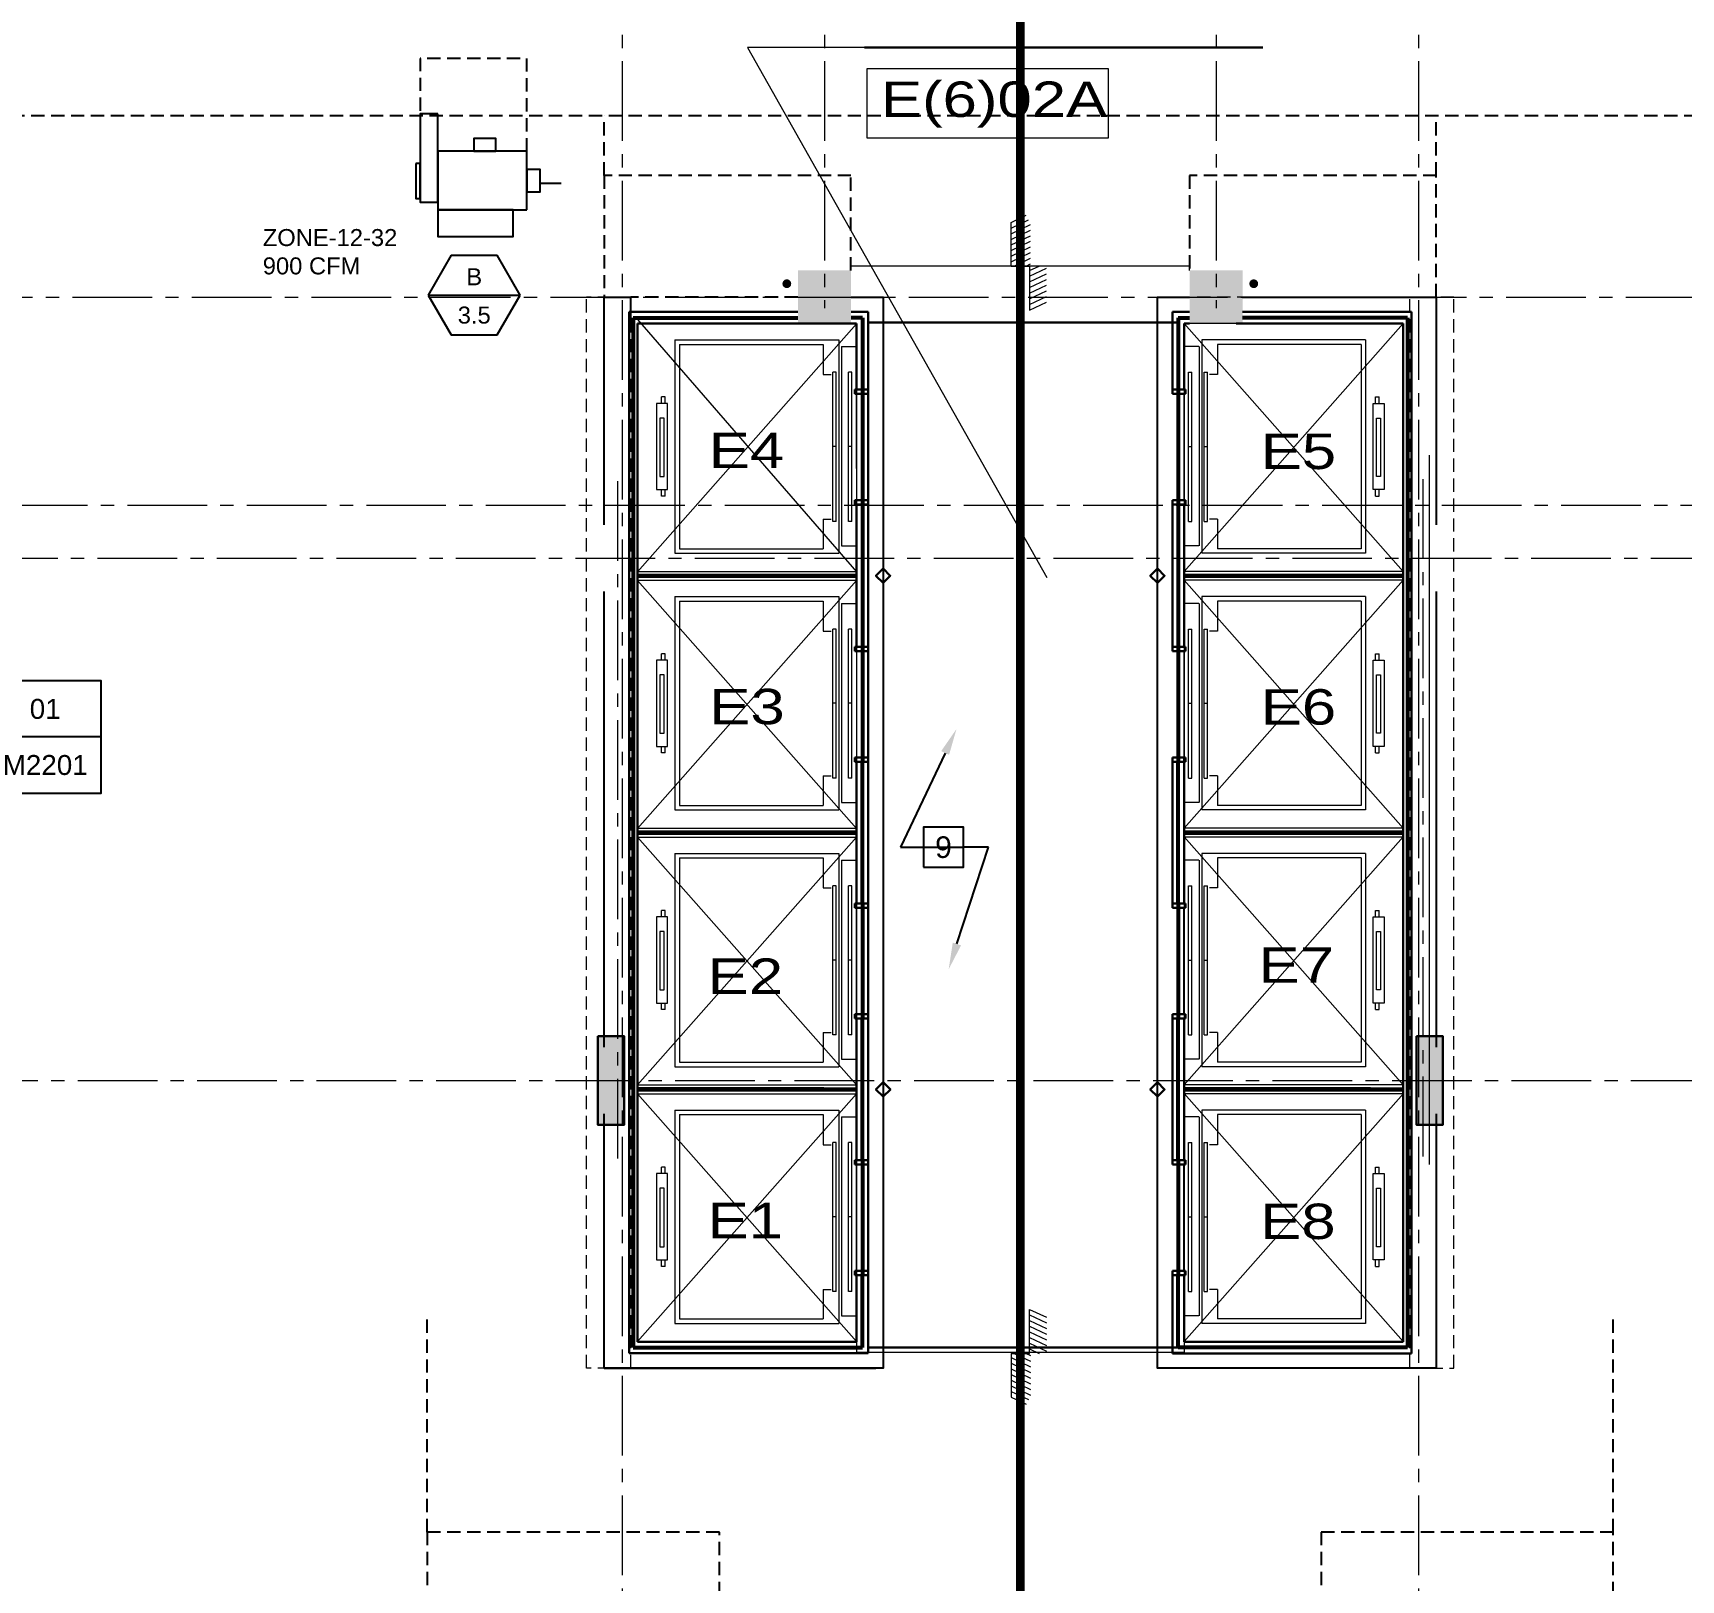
# Model space of a CAD drawing. Header units: inches. Extents: x -26012 to 27, y -11337 to 2082.
# Drawn here: x -23127 to -22382, y 441 to 1140 of the extents above; entities that cross this region are included whole.
import ezdxf
from ezdxf import colors
from ezdxf.entities.mleader import LeaderData, LeaderLine
from ezdxf.enums import TextEntityAlignment as Align
from ezdxf.math import Vec2, Vec3

# ---------------------------------------------------------------- set-up
doc = ezdxf.new("R2010")
doc.units = ezdxf.units.IN
doc.header["$LTSCALE"] = 48
doc.header["$MEASUREMENT"] = 0
for name, pattern in [('A605$0$HIDDEN2', [0.1875, 0.125, -0.0625]), ('A_Column Grid$0$CENTER2', [1.125, 0.75, -0.125, 0.125, -0.125]), ('DASHED2', [0.375, 0.25, -0.125]), ('HIDDEN2', [0.1875, 0.125, -0.0625]), ('Matchline$0$DASHED', [0.75, 0.5, -0.25]), ('NB - 13th_Penthouse_plan$0$HIDDEN2', [0.1875, 0.125, -0.0625])]:
    doc.linetypes.add(name, pattern=pattern)
for name, color, linetype in [('A106$0$A-ANNO-PATT-4-8', 8, 'Continuous'), ('A106$0$A-AREA-IDEN', 8, 'Continuous'), ('A106$0$A-COLS FLR 4-12', 8, 'Continuous'), ('A106$0$A-COLS-COL4-8', 8, 'Continuous'), ('A106$0$A-DOOR-FRAM', 8, 'Continuous'), ('A106$0$A-ELEV-DDBT', 8, 'Continuous'), ('A106$0$A-FLOR-EVTR', 8, 'Continuous'), ('A106$0$A-FLOR-OPENING', 8, 'Continuous'), ('A106$0$A-FLOR-SLAB', 8, 'Continuous'), ('A106$0$A-ROOF-LEAD-3-12', 8, 'Continuous'), ('A106$0$A-SLAB-DEPRESSION', 8, 'Continuous'), ('A106$0$A-WALL-FULL-INTR', 8, 'Continuous'), ('A106$0$bc105-11 - A-WALL-FIRE', 8, 'Continuous'), ('A106$0$Level 1', 8, 'Continuous'), ('A106$0$Level 19', 8, 'Continuous'), ('A106$0$Level 46', 8, 'Continuous'), ('A106$0$S-BEAM-ELEV', 8, 'Continuous'), ('A605$0$A-ANNO-PATT-1-12', 8, 'Continuous'), ('A605$0$A-ANNO-PATT-4-8', 8, 'Continuous'), ('A605$0$A-FLOR-OPN TO BLW', 8, 'Continuous'), ('A605$0$A-FLOR-SLAB', 8, 'Continuous'), ('A605$0$A-WALL-FIRE', 8, 'Continuous'), ('A605$0$bc105-11 - Level 19', 8, 'Continuous'), ('A605$0$stcbeams', 8, 'A605$0$HIDDEN2'), ('A_Column Grid$0$A-GRID-GRD1-12', 8, 'A_Column Grid$0$CENTER2'), ('A_Column Grid$0$A-GRID-GRD1-15', 8, 'A_Column Grid$0$CENTER2'), ('Core Callout Boundary$0$M-Anno-Symb', 102, 'Continuous'), ('M-Anno-Keyn', 72, 'Continuous'), ('M-HVAC-anno', 6, 'Continuous'), ('M-HVAC-blck', 6, 'Continuous'), ('M-HVAC-clrn', 1, 'HIDDEN2'), ('M-HVAC-eqpm-fptd', 94, 'Continuous'), ('M-HVAC-Flex', 5, 'Continuous'), ('M-HVAC-FUTR', 4, 'HIDDEN2'), ('M-HVAC-supp', 93, 'Continuous'), ('M-HVAC-TEXT', 6, 'Continuous'), ('Matchline$0$Match Line', 5, 'Matchline$0$DASHED'), ('NB - 13th_Penthouse_plan$0$stcbeams', 1, 'NB - 13th_Penthouse_plan$0$HIDDEN2'), ('NB - 13th_Penthouse_plan$0$STDROPS', 1, 'NB - 13th_Penthouse_plan$0$HIDDEN2'), ('NB - 13th_Penthouse_plan$0$STSBEAMS1', 1, 'NB - 13th_Penthouse_plan$0$HIDDEN2'), ('XREF', 8, 'Continuous')]:
    doc.layers.add(name, color=color, linetype=linetype)
doc.styles.add('A106$0$Arial', font='arial.ttf', dxfattribs={"height": 0.076839})
doc.styles.add('A106$0$style-Arial', font='arial.ttf')
doc.styles.add('Core Callout Boundary$0$MAMEP ANNO', font='arial.ttf', dxfattribs={"height": 0.101562})
doc.styles.add('M08', font='arial.ttf', dxfattribs={"height": 7.68})
doc.styles.add('MAMEP ANNO', font='arial.ttf', dxfattribs={"height": 0.101562})
doc.styles.get("Standard").update_dxf_attribs({"font": 'simplex.shx'})

# ---------------------------------------------------------------- blocks, each defined once
blk = doc.blocks.new('*U311')
at = {"layer": 'A106$0$Level 46', "linetype": 'Continuous', "lineweight": 13}
for p, q in [((0.37, 1.55), (0.37, 21.44)), ((-7.98, 1.55), (-7.98, -18.17)), ((-7.98, 1.55), (0.37, 1.55))]:
    blk.add_line(p, q, dxfattribs=at)
at = {"layer": 'A106$0$Level 46', "linetype": 'Continuous', "lineweight": 0}
for p, q in [((0.37, 21.44), (7.98, 17.83)), ((0.37, 18.89), (7.98, 15.28)), ((0.37, 16.34), (7.98, 12.73)), ((0.37, 13.79), (7.98, 10.18)), ((0.37, 11.24), (7.98, 7.62)), ((0.37, 8.69), (7.98, 5.07)), ((-6.54, 1.55), (0.88, -1.97)), ((-1.16, 1.55), (0.88, 0.58)), ((0.37, 6.14), (7.98, 2.52)), ((0.37, 3.59), (4.66, 1.55)), ((-7.98, -0.32), (0.88, -4.52)), ((-7.98, -2.87), (0.88, -7.08)), ((-7.98, -5.42), (0.88, -9.63)), ((-7.98, -7.97), (0.88, -12.18)), ((-7.98, -10.52), (0.88, -14.73)), ((-7.98, -13.07), (0.88, -17.28)), ((-7.98, -15.62), (-0.1, -19.36)), ((-7.98, -18.17), (-1.09, -21.44))]:
    blk.add_line(p, q, dxfattribs=at)
blk = doc.blocks.new('A106$0$STEP')
at = {"layer": 'A106$0$Level 46', "linetype": 'Continuous', "lineweight": 13}
blk.add_blockref('*U311', (-0.37, -1.55), dxfattribs=at)
blk = doc.blocks.new('*U313')
at = {"layer": 'A106$0$Level 46', "linetype": 'Continuous', "lineweight": 0}
for p, q in [((-7.98, 18.17), (-1.09, 21.44)), ((-7.98, 15.62), (-0.1, 19.36)), ((-7.98, 13.07), (0.88, 17.28)), ((-7.98, 10.52), (0.88, 14.73)), ((-7.98, 7.97), (0.88, 12.18)), ((-7.98, 5.42), (0.88, 9.63)), ((-7.98, 2.87), (0.88, 7.08)), ((-7.98, 0.32), (0.88, 4.52)), ((-6.54, -1.55), (0.88, 1.97)), ((-1.16, -1.55), (0.88, -0.58)), ((0.37, -3.59), (4.66, -1.55)), ((0.37, -6.14), (7.98, -2.52)), ((0.37, -8.69), (7.98, -5.07)), ((0.37, -11.24), (7.98, -7.62)), ((0.37, -13.79), (7.98, -10.18)), ((0.37, -16.34), (7.98, -12.73)), ((0.37, -18.89), (7.98, -15.28)), ((0.37, -21.44), (7.98, -17.83))]:
    blk.add_line(p, q, dxfattribs=at)
at = {"layer": 'A106$0$Level 46', "linetype": 'Continuous', "lineweight": 13}
for p, q in [((-7.98, -1.55), (-7.98, 18.17)), ((-7.98, -1.55), (0.37, -1.55)), ((0.37, -1.55), (0.37, -21.44))]:
    blk.add_line(p, q, dxfattribs=at)
blk = doc.blocks.new('A106$0$STEP_1')
at = {"layer": 'A106$0$Level 46', "linetype": 'Continuous', "lineweight": 13}
blk.add_blockref('*U313', (-0.37, 1.55), dxfattribs=at)
blk = doc.blocks.new('A106$0$400#_cab')
at = {"layer": 'A106$0$A-FLOR-EVTR', "linetype": 'Continuous', "lineweight": 0}
for p, q in [((-82.11, 48.31), (-82.11, -48.07)), ((-82.11, 48.31), (-8.11, 48.31)), ((-80.11, 46.31), (-15.11, 46.31)), ((-80.11, 46.31), (-80.11, -46.07)), ((-15.11, 46.31), (-15.11, 32.67)), ((-8.11, 48.31), (-8.11, -48.07)), ((-6.86, 45.28), (-6.86, -44.73)), ((-6.8, 45.28), (-0.01, 45.28)), ((-15.11, 32.67), (-11.51, 32.67)), ((-10.7, -33.69), (-10.7, 33.69)), ((-9.2, 33.69), (-10.7, 33.69)), ((-9.2, -33.69), (-9.2, 33.69)), ((-3.64, -33.69), (-3.64, 33.69)), ((-2.14, 33.69), (-3.64, 33.69)), ((-2.14, -33.69), (-2.14, 33.69)), ((-86.51, 22.53), (-88.19, 22.53)), ((-88.19, 19.58), (-88.19, 22.53)), ((-86.51, 22.53), (-87.65, 22.53)), ((-86.51, 19.58), (-86.51, 22.53)), ((-85.46, 19.58), (-90.5, 19.58)), ((-90.5, 19.58), (-90.5, -19.34)), ((-85.46, -19.34), (-85.46, 19.58)), ((-87.06, 12.98), (-88.9, 12.98)), ((-88.9, 12.98), (-88.9, -13.42)), ((-87.06, -13.42), (-87.06, 12.98)), ((-9.2, 0.12), (-10.7, 0.12)), ((-2.14, 0.12), (-3.64, 0.12)), ((-88.9, -13.42), (-87.06, -13.42)), ((-90.5, -19.34), (-85.46, -19.34)), ((-88.19, -22.3), (-88.19, -19.34)), ((-86.51, -22.3), (-88.19, -22.3)), ((-86.51, -22.3), (-87.65, -22.3)), ((-86.51, -22.3), (-86.51, -19.34)), ((-15.11, -32.7), (-11.51, -32.7)), ((-15.11, -32.7), (-15.11, -46.07)), ((-9.2, -33.69), (-10.7, -33.69)), ((-2.14, -33.69), (-3.64, -33.69)), ((-82.11, -48.07), (-8.11, -48.07)), ((-80.11, -46.07), (-15.11, -46.07)), ((-6.8, -44.73), (-0.04, -44.73))]:
    blk.add_line(p, q, dxfattribs=at)
blk = doc.blocks.new('A106$0$400#_cab_1')
at = {"layer": 'A106$0$A-FLOR-EVTR', "linetype": 'Continuous', "lineweight": 0}
for p, q in [((6.8, 45.28), (0.01, 45.28)), ((6.86, 45.28), (6.86, -44.73)), ((8.11, 48.31), (8.11, -48.07)), ((82.11, 48.31), (8.11, 48.31)), ((80.11, 46.31), (15.11, 46.31)), ((15.11, 46.31), (15.11, 32.67)), ((80.11, 46.31), (80.11, -46.07)), ((82.11, 48.31), (82.11, -48.07)), ((2.14, -33.69), (2.14, 33.69)), ((2.14, 33.69), (3.64, 33.69)), ((3.64, -33.69), (3.64, 33.69)), ((9.2, -33.69), (9.2, 33.69)), ((9.2, 33.69), (10.7, 33.69)), ((10.7, -33.69), (10.7, 33.69)), ((15.11, 32.67), (11.51, 32.67)), ((86.51, 19.58), (86.51, 22.53)), ((86.51, 22.53), (88.19, 22.53)), ((86.51, 22.53), (87.65, 22.53)), ((88.19, 19.58), (88.19, 22.53)), ((85.46, 19.58), (90.5, 19.58)), ((85.46, -19.34), (85.46, 19.58)), ((90.5, 19.58), (90.5, -19.34)), ((87.06, 12.98), (88.9, 12.98)), ((87.06, -13.42), (87.06, 12.98)), ((88.9, 12.98), (88.9, -13.42)), ((2.14, 0.12), (3.64, 0.12)), ((9.2, 0.12), (10.7, 0.12)), ((88.9, -13.42), (87.06, -13.42)), ((90.5, -19.34), (85.46, -19.34)), ((86.51, -22.3), (86.51, -19.34)), ((86.51, -22.3), (88.19, -22.3)), ((86.51, -22.3), (87.65, -22.3)), ((88.19, -22.3), (88.19, -19.34)), ((2.14, -33.69), (3.64, -33.69)), ((9.2, -33.69), (10.7, -33.69)), ((15.11, -32.7), (11.51, -32.7)), ((15.11, -32.7), (15.11, -46.07)), ((6.8, -44.73), (0.04, -44.73)), ((82.11, -48.07), (8.11, -48.07)), ((80.11, -46.07), (15.11, -46.07))]:
    blk.add_line(p, q, dxfattribs=at)
blk = doc.blocks.new('A106')
at = {"layer": 'A106$0$A-ROOF-LEAD-3-12', "lineweight": 13}
h = blk.add_hatch(color=256, dxfattribs=at)
edge = h.paths.add_edge_path()
edge.add_arc((-22786.53, 1027.17), 2, 0, 360)
at = {"layer": 'A106$0$A-ROOF-LEAD-3-12', "lineweight": 13, "extrusion": (0, 0, -1)}
h = blk.add_hatch(color=256, dxfattribs=at)
edge = h.paths.add_edge_path()
edge.add_arc((22575.52, 1027.17), 2, 0, 360)
at = {"layer": 'A106$0$A-ANNO-PATT-4-8', "lineweight": 30, "extrusion": (0, 0, -1)}
blk.add_solid([(22872.02, 687.15), (22860.02, 687.15), (22872.02, 647.15), (22860.02, 647.15)], dxfattribs=at)
at = {"layer": 'A106$0$A-ANNO-PATT-4-8', "lineweight": 30}
blk.add_solid([(-22502.02, 687.16), (-22490.02, 687.16), (-22502.02, 647.16), (-22490.02, 647.16)], dxfattribs=at)
at = {"layer": 'A106$0$A-AREA-IDEN', "lineweight": 30}
blk.add_line((-22751.36, 1133.94, 0.21), (-22571.41, 1133.94, 0.21), dxfattribs=at)
at = {"layer": 'A106$0$A-AREA-IDEN', "lineweight": 0, "elevation": 0.21, "flags": 128}
blk.add_lwpolyline([(-22751.36, 1133.94), (-22804.25, 1133.94), (-22668.96, 894.38)], dxfattribs=at)
at = {"layer": 'A106$0$A-AREA-IDEN', "lineweight": 13}
blk.add_3dface([(-22750.16, 1124.42, 0.21), (-22641.35, 1124.42, 0.21), (-22641.35, 1092.89, 0.21), (-22750.16, 1092.89, 0.21)], dxfattribs=at)
at = {"layer": 'A106$0$A-COLS FLR 4-12', "lineweight": 0}
blk.add_line((-22496.02, 629.16), (-22496.02, 949.67), dxfattribs=at)
at = {"layer": 'A106$0$A-COLS-COL4-8', "lineweight": 30}
for points in [[(-22872.02, 687.15), (-22860.02, 687.15), (-22860.02, 647.15), (-22872.02, 647.15)], [(-22502.02, 687.16), (-22490.02, 687.16), (-22490.02, 647.16), (-22502.02, 647.16)]]:
    blk.add_3dface(points, dxfattribs=at)
at = {"layer": 'A106$0$A-DOOR-FRAM', "lineweight": 30}
for p, q in [((-22755.76, 979.35), (-22755.76, 977.35)), ((-22749.76, 979.35), (-22755.76, 979.35)), ((-22755.76, 977.35), (-22749.76, 977.35)), ((-22749.76, 977.35), (-22749.76, 979.35)), ((-22612.3, 977.35), (-22612.3, 979.35)), ((-22612.3, 979.35), (-22606.29, 979.35)), ((-22606.29, 977.35), (-22612.3, 977.35)), ((-22606.29, 979.35), (-22606.29, 977.35)), ((-22755.75, 929.35), (-22755.75, 927.35)), ((-22749.76, 929.35), (-22755.75, 929.35)), ((-22755.75, 927.35), (-22749.76, 927.35)), ((-22749.76, 927.35), (-22749.76, 929.35)), ((-22612.3, 927.35), (-22612.3, 929.35)), ((-22612.3, 929.35), (-22606.29, 929.35)), ((-22606.29, 927.35), (-22612.3, 927.35)), ((-22606.29, 929.35), (-22606.29, 927.35)), ((-22755.76, 863.16), (-22755.76, 861.16)), ((-22749.76, 863.16), (-22755.76, 863.16)), ((-22755.76, 861.16), (-22749.76, 861.16)), ((-22749.76, 861.16), (-22749.76, 863.16)), ((-22612.29, 861.16), (-22612.29, 863.16)), ((-22612.29, 863.16), (-22606.29, 863.16)), ((-22606.29, 861.16), (-22612.29, 861.16)), ((-22606.29, 863.16), (-22606.29, 861.16)), ((-22755.75, 813.16), (-22755.75, 811.16)), ((-22749.76, 813.16), (-22755.75, 813.16)), ((-22749.76, 811.16), (-22749.76, 813.16)), ((-22612.29, 811.16), (-22612.29, 813.16)), ((-22612.29, 813.16), (-22606.29, 813.16)), ((-22606.29, 813.16), (-22606.29, 811.16)), ((-22755.75, 811.16), (-22749.76, 811.16)), ((-22606.29, 811.16), (-22612.29, 811.16)), ((-22755.76, 745.16), (-22755.76, 747.16)), ((-22755.76, 747.16), (-22749.76, 747.16)), ((-22749.76, 745.16), (-22755.76, 745.16)), ((-22749.76, 747.16), (-22749.76, 745.16)), ((-22606.29, 747.16), (-22612.29, 747.16)), ((-22612.29, 747.16), (-22612.29, 745.16)), ((-22612.29, 745.16), (-22606.29, 745.16)), ((-22606.29, 745.16), (-22606.29, 747.16)), ((-22755.75, 695.16), (-22755.75, 697.16)), ((-22755.75, 697.16), (-22749.76, 697.16)), ((-22749.76, 695.16), (-22755.75, 695.16)), ((-22749.76, 697.16), (-22749.76, 695.16)), ((-22606.29, 697.16), (-22612.29, 697.16)), ((-22612.29, 697.16), (-22612.29, 695.16)), ((-22612.29, 695.16), (-22606.29, 695.16)), ((-22606.29, 695.16), (-22606.29, 697.16)), ((-22755.76, 629.16), (-22755.76, 631.16)), ((-22755.76, 631.16), (-22749.75, 631.16)), ((-22749.75, 629.16), (-22755.76, 629.16)), ((-22749.75, 631.16), (-22749.75, 629.16)), ((-22606.29, 631.16), (-22612.29, 631.16)), ((-22612.29, 631.16), (-22612.29, 629.16)), ((-22612.29, 629.16), (-22606.29, 629.16)), ((-22606.29, 629.16), (-22606.29, 631.16)), ((-22755.75, 579.16), (-22755.75, 581.16)), ((-22755.75, 581.16), (-22749.75, 581.16)), ((-22749.75, 581.16), (-22749.75, 579.16)), ((-22606.29, 581.16), (-22612.29, 581.16)), ((-22612.29, 581.16), (-22612.29, 579.16)), ((-22606.29, 579.16), (-22606.29, 581.16)), ((-22749.75, 579.16), (-22755.75, 579.16)), ((-22612.29, 579.16), (-22606.29, 579.16))]:
    blk.add_line(p, q, dxfattribs=at)
at = {"layer": 'A106$0$A-ELEV-DDBT', "lineweight": 30}
for points in [[(-22743.01, 892), (-22746.26, 895.25), (-22743.01, 898.5), (-22739.76, 895.25)], [(-22619.04, 892), (-22622.29, 895.25), (-22619.04, 898.5), (-22615.79, 895.25)], [(-22743, 659.91), (-22746.25, 663.16), (-22743, 666.41), (-22739.75, 663.16)], [(-22619.03, 659.91), (-22622.28, 663.16), (-22619.03, 666.41), (-22615.78, 663.16)]]:
    blk.add_3dface(points, dxfattribs=at)
at = {"layer": 'A106$0$A-FLOR-OPENING', "lineweight": 0}
for points in [[(-22854.03, 1009.16), (-22755.05, 1009.16), (-22755.05, 549.16), (-22854.03, 549.16)], [(-22508.02, 1009.16), (-22607.02, 1009.16), (-22607.02, 549.16), (-22508.02, 549.16)]]:
    blk.add_3dface(points, dxfattribs=at)
at = {"layer": 'A106$0$A-FLOR-SLAB', "lineweight": 0}
for p, q in [((-22755.03, 1009.16), (-22757.52, 1009.16)), ((-22755.03, 943.62), (-22755.03, 1009.16))]:
    blk.add_line(p, q, dxfattribs=at)
at = {"layer": 'A106$0$A-SLAB-DEPRESSION', "lineweight": 0}
for p, q in [((-22604.52, 1035.15), (-22757.52, 1035.15)), ((-22757.52, 1033.15), (-22757.52, 1035.15)), ((-22604.52, 1033.15), (-22604.52, 1035.15)), ((-22755.04, 549.16), (-22755.04, 544.29)), ((-22607.02, 544.29), (-22755.04, 544.29)), ((-22607.02, 549.16), (-22607.02, 544.29))]:
    blk.add_line(p, q, dxfattribs=at)
at = {"layer": 'A106$0$A-WALL-FULL-INTR', "lineweight": 30}
for p, q in [((-22857.78, 1014.44), (-22781.52, 1014.44)), ((-22857.78, 1014.44), (-22857.78, 543.91)), ((-22757.52, 1014.43), (-22749.76, 1014.43)), ((-22749.76, 1014.43), (-22749.76, 979.35)), ((-22612.3, 1014.43), (-22612.3, 979.35)), ((-22604.52, 1014.43), (-22612.3, 1014.43)), ((-22504.27, 1014.44), (-22580.52, 1014.44)), ((-22504.27, 1014.44), (-22504.27, 543.89)), ((-22854.03, 1009.16), (-22854.03, 549.16)), ((-22854.02, 1009.16), (-22781.52, 1009.16)), ((-22826.98, 1009.16), (-22755.03, 1009.16)), ((-22755.03, 1009.16), (-22755.03, 979.34)), ((-22607.03, 1009.16), (-22607.03, 979.35)), ((-22604.52, 1009.16), (-22607.03, 1009.16)), ((-22508.03, 1009.16), (-22583.52, 1009.16)), ((-22508.02, 1009.16), (-22508.02, 549.16)), ((-22755.02, 927.35), (-22755.02, 863.16)), ((-22749.76, 927.35), (-22749.76, 863.16)), ((-22612.3, 927.35), (-22612.29, 863.16)), ((-22607.02, 927.35), (-22607.02, 863.16)), ((-22607.02, 747.16), (-22607.02, 813.16)), ((-22755.02, 747.16), (-22755.02, 811.16)), ((-22749.76, 747.16), (-22749.76, 811.16)), ((-22612.29, 747.16), (-22612.3, 811.16)), ((-22755.02, 631.16), (-22755.02, 695.16)), ((-22749.75, 631.16), (-22749.75, 695.16)), ((-22612.29, 631.16), (-22612.29, 695.16)), ((-22607.02, 631.16), (-22607.02, 695.16)), ((-22755.04, 549.16), (-22755.04, 579.16)), ((-22749.75, 543.91), (-22749.75, 579.16)), ((-22612.29, 543.89), (-22612.29, 579.16)), ((-22607.02, 549.16), (-22607.02, 579.16)), ((-22857.78, 543.91), (-22749.75, 543.91)), ((-22854.03, 549.16), (-22755.04, 549.16)), ((-22504.27, 543.89), (-22612.29, 543.89)), ((-22508.03, 549.16), (-22607.02, 549.16))]:
    blk.add_line(p, q, dxfattribs=at)
at = {"layer": 'A106$0$bc105-11 - A-WALL-FIRE', "lineweight": 53}
for p, q in [((-22855.91, 1011.81), (-22855.91, 546.54)), ((-22855.91, 1011.81), (-22781.52, 1011.81)), ((-22752.38, 1011.81), (-22757.52, 1011.81)), ((-22752.38, 1011.81), (-22752.39, 979.35)), ((-22609.68, 1011.69), (-22604.52, 1011.69)), ((-22609.68, 1011.69), (-22609.67, 979.35)), ((-22506.06, 1011.81), (-22580.52, 1011.81)), ((-22506.06, 1011.81), (-22506.06, 546.52)), ((-22752.38, 927.35), (-22752.38, 863.16)), ((-22609.67, 927.35), (-22609.67, 863.16)), ((-22752.39, 747.16), (-22752.38, 811.16)), ((-22609.67, 747.16), (-22609.67, 811.16)), ((-22752.38, 631.16), (-22752.38, 695.16)), ((-22609.67, 631.16), (-22609.67, 695.16)), ((-22752.38, 546.54), (-22752.38, 579.16)), ((-22609.67, 546.52), (-22609.67, 579.16)), ((-22855.91, 546.54), (-22752.38, 546.54)), ((-22506.06, 546.52), (-22609.67, 546.52))]:
    blk.add_line(p, q, dxfattribs=at)
at = {"layer": 'A106$0$Level 19', "lineweight": 0}
for p, q in [((-22754.98, 977.35), (-22754.98, 929.35)), ((-22607.07, 977.35), (-22607.07, 929.35)), ((-22754.98, 861.16), (-22754.98, 813.16)), ((-22607.07, 861.16), (-22607.07, 813.16)), ((-22754.98, 697.16), (-22754.98, 745.16)), ((-22607.07, 697.16), (-22607.07, 745.16)), ((-22754.98, 581.16), (-22754.98, 629.16)), ((-22607.07, 581.16), (-22607.07, 629.16))]:
    blk.add_line(p, q, dxfattribs=at)
at = {"layer": 'A106$0$S-BEAM-ELEV', "lineweight": 13}
for p, q in [((-22854.12, 897.16), (-22755, 897.16)), ((-22507.93, 897.16), (-22607.05, 897.16)), ((-22854.12, 893.16), (-22755, 893.16)), ((-22507.93, 893.16), (-22607.05, 893.16)), ((-22854.12, 781.16), (-22755, 781.16)), ((-22854.12, 777.16), (-22755, 777.16)), ((-22507.93, 781.16), (-22607.05, 781.16)), ((-22507.93, 777.16), (-22607.05, 777.16)), ((-22854.12, 665.16), (-22755, 665.16)), ((-22507.93, 665.16), (-22607.05, 665.16)), ((-22854.12, 661.16), (-22755, 661.16)), ((-22507.93, 661.16), (-22607.05, 661.16))]:
    blk.add_line(p, q, dxfattribs=at)
at = {"layer": 'A106$0$A-FLOR-EVTR', "lineweight": 0}
for name, p in [('A106$0$400#_cab', (-22754.98, 953.47)), ('A106$0$400#_cab_1', (-22607.07, 953.47)), ('A106$0$400#_cab', (-22754.98, 837.47)), ('A106$0$400#_cab_1', (-22607.07, 837.47)), ('A106$0$400#_cab', (-22754.98, 721.48)), ('A106$0$400#_cab_1', (-22607.07, 721.48)), ('A106$0$400#_cab', (-22754.98, 605.49)), ('A106$0$400#_cab_1', (-22607.07, 605.49))]:
    blk.add_blockref(name, p, dxfattribs=at)
at = {"layer": 'A106$0$Level 46', "lineweight": 13}
for name, p in [('A106$0$STEP_1', (-22676.85, 1035.15)), ('A106$0$STEP', (-22676.85, 543.88))]:
    blk.add_blockref(name, p, dxfattribs=at)
at = {"layer": 'A106$0$A-AREA-IDEN', "lineweight": 30, "style": 'A106$0$style-Arial', "width": 1.246875}
blk.add_text('E(6)02A', height=16, dxfattribs=at).set_placement((-22743.98, 1102.53, 0.21))
at = {"layer": 'A106$0$Level 1', "lineweight": 70, "style": 'A106$0$style-Arial', "width": 1.246875}
for s, p in [('E4', (-22821.81, 943.84)), ('E5', (-22572.34, 943.43)), ('E3', (-22821.56, 828.12)), ('E6', (-22572.34, 827.95)), ('E7', (-22573.34, 711.31)), ('E1', (-22822.31, 595.92)), ('E8', (-22572.59, 595.53))]:
    blk.add_text(s, height=16, dxfattribs=at).set_placement(p)
at = {"layer": 'A106$0$Level 1', "lineweight": 70, "insert": (-22822.31, 706.31), "char_height": 16, "attachment_point": 7, "line_spacing_factor": 0.6, "style": 'A106$0$Arial'}
blk.add_mtext('\\H1x;\\W1.24688;E2', dxfattribs=at)
blk = doc.blocks.new('Matchline')
at = {"layer": 'Matchline$0$Match Line', "color": 5, "lineweight": 0, "const_width": 4}
blk.add_lwpolyline([(-22681.02, 2080.37), (-22681.02, -161.85)], dxfattribs=at)
blk = doc.blocks.new('A605')
at = {"layer": 'A605$0$A-ANNO-PATT-1-12', "lineweight": 30}
for points in [[(-22757.52, 1009.16, 0), (-22757.52, 1033.16, 0), (-22781.52, 1009.16, 0), (-22781.52, 1033.16, 0)], [(-22580.52, 1009.16), (-22580.52, 1033.16), (-22604.52, 1009.16), (-22604.52, 1033.16)]]:
    blk.add_solid(points, dxfattribs=at)
at = {"layer": 'A605$0$A-ANNO-PATT-4-8', "lineweight": 30, "extrusion": (0, 0, -1)}
blk.add_solid([(22872.02, 687.15), (22860.02, 687.15), (22872.02, 647.15), (22860.02, 647.15)], dxfattribs=at)
at = {"layer": 'A605$0$A-ANNO-PATT-4-8', "lineweight": 30}
blk.add_solid([(-22502.02, 687.16), (-22490.02, 687.16), (-22502.02, 647.16), (-22490.02, 647.16)], dxfattribs=at)
at = {"layer": 'A605$0$A-FLOR-OPN TO BLW', "lineweight": 0}
for p, q in [((-22854.02, 1011.05), (-22755, 897.06)), ((-22854.02, 897.06), (-22755, 1009.05)), ((-22606.96, 1009.16), (-22507.93, 897.16)), ((-22606.95, 897.16), (-22507.93, 1009.15)), ((-22854.02, 781.08), (-22755, 893.06)), ((-22854.02, 893.06), (-22755, 781.08)), ((-22606.95, 781.18), (-22507.93, 893.16)), ((-22606.95, 893.16), (-22507.93, 781.18)), ((-22854.02, 665.18), (-22755, 777.17)), ((-22854.02, 777.12), (-22755, 665.18)), ((-22606.95, 665.28), (-22507.93, 777.27)), ((-22606.95, 777.22), (-22507.93, 665.28)), ((-22854.02, 661.18), (-22755.02, 549.17)), ((-22854.02, 549.17), (-22755, 661.16)), ((-22606.95, 661.28), (-22507.93, 549.27)), ((-22606.93, 549.27), (-22507.9, 661.26))]:
    blk.add_line(p, q, dxfattribs=at)
at = {"layer": 'A605$0$A-FLOR-SLAB', "lineweight": 0}
for p, q in [((-22755.03, 1009.16), (-22757.52, 1009.16)), ((-22755.03, 943.62), (-22755.03, 1009.16))]:
    blk.add_line(p, q, dxfattribs=at)
at = {"layer": 'A605$0$A-WALL-FIRE', "lineweight": 53}
for p, q in [((-22752.4, 979.35), (-22752.4, 927.35)), ((-22609.67, 979.36), (-22609.66, 927.36)), ((-22752.39, 863.16), (-22752.4, 811.16)), ((-22609.68, 863.16), (-22609.68, 811.16)), ((-22752.39, 747.16), (-22752.39, 695.16)), ((-22609.66, 747.16), (-22609.66, 695.16)), ((-22752.4, 631.16), (-22752.4, 579.16)), ((-22609.66, 631.16), (-22609.66, 579.16))]:
    blk.add_line(p, q, dxfattribs=at)
at = {"layer": 'A605$0$bc105-11 - Level 19', "lineweight": 0}
for p, q in [((-22754.98, 977.35), (-22754.98, 929.35)), ((-22607.07, 977.35), (-22607.07, 929.35)), ((-22754.98, 861.16), (-22754.98, 813.16)), ((-22607.07, 861.16), (-22607.07, 813.16)), ((-22754.98, 697.16), (-22754.98, 745.16)), ((-22607.07, 697.16), (-22607.07, 745.16)), ((-22754.98, 581.16), (-22754.98, 629.16)), ((-22607.07, 581.16), (-22607.07, 629.16))]:
    blk.add_line(p, q, dxfattribs=at)
at = {"layer": 'A605$0$stcbeams', "lineweight": 0}
for p, q in [((-22877.02, 537.17), (-22877.02, 1021.16)), ((-22857.02, 1021.16), (-22877.02, 1021.16)), ((-22857.02, 537.17), (-22857.02, 1021.16)), ((-22781.52, 1021.16, 0), (-22857.02, 1021.16, 0)), ((-22505.03, 1021.16, 0), (-22604.01, 1021.16, 0)), ((-22505.03, 537.16, 0), (-22505.03, 1021.16, 0)), ((-22485.03, 1021.16, 0), (-22505.03, 1021.16, 0)), ((-22485.03, 537.16, 0), (-22485.03, 1021.16, 0)), ((-22857.02, 537.17), (-22877.02, 537.17)), ((-22505.02, 537.16), (-22485.03, 537.16))]:
    blk.add_line(p, q, dxfattribs=at)
blk = doc.blocks.new('A$C73FD2CE6')
at = {"layer": 'M-HVAC-blck'}
for p, q in [((10.41, 36), (0, 18.01)), ((10.41, 36), (31.18, 36)), ((41.57, 17.97), (31.18, 36)), ((0, 18.01), (10.37, 0)), ((0.01, 17.99), (41.56, 17.99)), ((31.17, 0), (41.57, 17.97)), ((10.37, 0), (31.17, 0))]:
    blk.add_line(p, q, dxfattribs=at)
at = {"layer": 'M-HVAC-TEXT', "style": 'M08'}
for tag, p in [('2', (20.78, 26.3)), ('1', (20.78, 8.99))]:
    blk.add_attdef(tag, text='', height=7.68, dxfattribs=at).set_placement(p, align=Align.MIDDLE)
blk = doc.blocks.new('A$C4BF10DA9')
at = {"layer": 'M-HVAC-clrn', "flags": 128}
blk.add_lwpolyline([(6, 42), (6, 0), (54.25, 0), (54.25, 25)], dxfattribs=at)
at = {"layer": 'M-HVAC-eqpm-fptd'}
for p, q in [((6, 68.5), (6, 42)), ((46.25, 68.5), (6, 68.5)), ((46.25, 42), (46.25, 68.5)), ((6, 42), (46.25, 42))]:
    blk.add_line(p, q, dxfattribs=at)
for points in [[(12.25, 68.5), (46.25, 68.5), (46.25, 80.5), (12.25, 80.5)], [(6, 50.25), (6, 60.25), (0, 60.25), (0, 50.25)], [(46.25, 25), (54.25, 25), (54.25, 65), (46.25, 65)], [(30, 42), (20, 42), (20, 36.25), (30, 36.25)]]:
    blk.add_lwpolyline(points, close=True, dxfattribs=at)
at = {"layer": 'M-HVAC-supp'}
blk.add_lwpolyline([(56.25, 47.5), (56.25, 63.25), (54.25, 63.25), (54.25, 47.5)], close=True, dxfattribs=at)
blk = doc.blocks.new('Core Callout Boundary$0$MLD-Callout')
at = {"color": 0, "linetype": 'Continuous', "transparency": 16777216}
blk.add_line((0.264, 0), (-0.264, 0), dxfattribs=at)
blk.add_lwpolyline([(-0.264, 0.264), (-0.264, -0.264), (0.264, -0.264), (0.264, 0.264)], close=True, dxfattribs=at)
at = {"color": 6, "transparency": 16777216, "style": 'Core Callout Boundary$0$MAMEP ANNO'}
for tag, p in [('DETAILNUMBER', (0, 0.132)), ('DRAWINGREFERENCE', (0, -0.132))]:
    blk.add_attdef(tag, text='', height=0.0938, dxfattribs=at).set_placement(p, align=Align.MIDDLE_CENTER)
blk = doc.blocks.new('Core Callout Boundary$0$MLD-Dot')
at = {"color": 0, "linetype": 'Continuous'}
for radius in [3.43, 2.68, 1.94, 1.17]:
    blk.add_circle((0, 0), radius, dxfattribs=at)
blk = doc.blocks.new('NB - 13th_Penthouse_plan')
at = {"layer": 'NB - 13th_Penthouse_plan$0$stcbeams', "linetype": 'Continuous'}
for p, q in [((-22857.02, 1009.16, 0), (-22857.02, 1021.16, 0)), ((-22869.04, 537.15), (-22746.25, 537.15))]:
    blk.add_line(p, q, dxfattribs=at)
at = {"layer": 'NB - 13th_Penthouse_plan$0$stcbeams'}
blk.add_line((-22781.52, 1021.16), (-22857.02, 1021.16), dxfattribs=at)
at = {"layer": 'NB - 13th_Penthouse_plan$0$stcbeams', "linetype": 'Continuous', "elevation": 0}
for points in [[(-22757.52, 1021.16), (-22743.04, 1021.16), (-22743.04, 537.16), (-22869.02, 537.16), (-22869.02, 652.15)], [(-22869.02, 918.16), (-22869.02, 1021.16), (-22857.02, 1021.16)], [(-22869.02, 682.15), (-22869.02, 888.16)]]:
    blk.add_lwpolyline(points, dxfattribs=at)
at = {"layer": 'NB - 13th_Penthouse_plan$0$stcbeams', "linetype": 'Continuous'}
for points in [[(-22493.02, 652.15), (-22493.02, 537.16), (-22619.03, 537.16), (-22619.03, 1021.16), (-22604.52, 1021.16)], [(-22580.52, 1021.16), (-22493.02, 1021.16), (-22493.02, 918.16)], [(-22493.02, 888.16), (-22493.02, 682.15)]]:
    blk.add_lwpolyline(points, dxfattribs=at)
at = {"layer": 'NB - 13th_Penthouse_plan$0$STDROPS'}
for p, q in [((-22869.02, 1076.11), (-22869.02, 1103.12)), ((-22493.01, 1076.11), (-22493.01, 1103.12)), ((-22949.02, 463.16, 0), (-22949.02, 562.12, 0)), ((-22413.02, 463.16), (-22413.02, 562.1))]:
    blk.add_line(p, q, dxfattribs=at)
for points in [[(-23137.02, 1103.12), (-22249.02, 1103.12)], [(-22757.53, 1033.15), (-22757.53, 1076.11), (-22869.02, 1076.11), (-22869.02, 1021.16)], [(-22493.01, 1021.16), (-22493.01, 1076.11), (-22604.52, 1076.11), (-22604.52, 1033.15)]]:
    blk.add_lwpolyline(points, dxfattribs=at)
at = {"layer": 'NB - 13th_Penthouse_plan$0$STDROPS', "elevation": 0}
for points in [[(-22949.02, 218.71), (-22817.02, 218.71), (-22817.02, 463.16), (-22949.02, 463.16)], [(-22545.02, 218.71), (-22413.02, 218.71), (-22413.02, 463.16), (-22545.02, 463.16)]]:
    blk.add_lwpolyline(points, close=True, dxfattribs=at)
at = {"layer": 'NB - 13th_Penthouse_plan$0$STSBEAMS1', "linetype": 'Continuous', "ltscale": 0.4, "const_width": 2}
for points in [[(-22854.03, 895.17), (-22755.03, 895.16)], [(-22854.03, 779.16), (-22755.03, 779.16)], [(-22854.03, 663.16), (-22755.03, 663.15)]]:
    blk.add_lwpolyline(points, dxfattribs=at)
at = {"layer": 'NB - 13th_Penthouse_plan$0$STSBEAMS1', "linetype": 'Continuous', "ltscale": 0.4, "const_width": 2, "elevation": 0}
for points in [[(-22607.02, 895.17), (-22508.03, 895.16)], [(-22607.02, 779.16), (-22508.03, 779.16)], [(-22607.02, 663.16), (-22508.03, 663.15)]]:
    blk.add_lwpolyline(points, dxfattribs=at)
blk = doc.blocks.new('MLD-KeyNote')
at = {"color": 0, "linetype": 'Continuous', "transparency": 16777216}
blk.add_lwpolyline([(-0.09375, -0.09375), (0.09375, -0.09375), (0.09375, 0.09375), (-0.09375, 0.09375)], close=True, dxfattribs=at)
at = {"color": 0, "linetype": 'ByBlock', "transparency": 16777216, "style": 'MAMEP ANNO'}
blk.add_attdef('ID', text='', height=0.10156, dxfattribs=at).set_placement((0, 0), align=Align.MIDDLE_CENTER)
blk = doc.blocks.new('A_Column Grid')
at = {"layer": 'A_Column Grid$0$A-GRID-GRD1-12', "lineweight": 0}
for p, q in [((-22499.02, 938.9), (-22499.02, 628.34)), ((-22863.03, 937.99), (-22863.03, 627.43))]:
    blk.add_line(p, q, dxfattribs=at)
at = {"layer": 'A_Column Grid$0$A-GRID-GRD1-15', "lineweight": 0}
for p, q in [((-22861.02, 1667.67), (-22861.02, -2700.91)), ((-22769.53, 1667.67), (-22769.53, 1016.11)), ((-22592.52, 1667.67), (-22592.52, 1016.11)), ((-22501.02, 1667.67), (-22501.02, -2700.91)), ((-23217.41, 1021.17), (-20928.06, 1021.17)), ((-24110.57, 927.16), (-20912.84, 927.16)), ((-23314.07, 903.16), (-20840.23, 903.16)), ((-23215.02, 667.16), (-20844.03, 667.16))]:
    blk.add_line(p, q, dxfattribs=at)
blk = doc.blocks.new('Core Callout Boundary')
at = {"layer": 'Core Callout Boundary$0$M-Anno-Symb'}
ml = blk.add_multileader_block('Standard', dxfattribs=at)
ml.set_content('Core Callout Boundary$0$MLD-Callout', color=256, scale=96)
ml.set_attribute('DETAILNUMBER', '01', width=0)
ml.set_attribute('DRAWINGREFERENCE', 'M2201', width=0)
ml.set_leader_properties(color=256, linetype='Continuous')
ml.set_arrow_properties(name='Core Callout Boundary$0$MLD-Dot')
ml.build(insert=Vec2(0, 0))
ml.multileader.update_dxf_attribs({"has_dogleg": 0, "text_right_attachment_type": 3, "dogleg_length": 3.84, "arrow_head_size": 1, "scale": 96})
ctx = ml.context
ctx.base_point, ctx.scale, ctx.char_height, ctx.arrow_head_size, ctx.landing_gap_size, ctx.plane_origin = Vec3(-23147.04, 822.39), 96, 7.5, 1, 3.75, Vec3(-23203.71, 822.39)
ctx.right_attachment = 3
notes = []
notes.append((ctx, [(0, (1, 1, 0), (-23516.04, 822.39), (1, 0), 369, [(0, [(-23203.71, 822.39), (-23168.1, 822.39)], 0, [])])]))
ctx.block.insert = Vec3(-23121.7, 822.39)
for ctx, leaders in notes:
    for number, flags, end, landing, length, lines in leaders:
        leader = LeaderData()
        leader.index, (leader.has_last_leader_line, leader.has_dogleg_vector, leader.attachment_direction) = number, flags
        leader.last_leader_point, leader.dogleg_vector, leader.dogleg_length = Vec3(end), Vec3(landing), length
        for number, points, colour, breaks in lines:
            line = LeaderLine()
            line.index, line.vertices, line.color, line.breaks = number, Vec3.list(points), colors.encode_raw_color(colour), breaks
            leader.lines.append(line)
        ctx.leaders.append(leader)

msp = doc.modelspace()

# ---------------------------------------------------------------- linework, layer by layer
at = {"layer": 'M-HVAC-anno', "linetype": 'DASHED2', "const_width": 1, "elevation": 0, "flags": 128}
msp.add_lwpolyline([(-22609.67, 546.52), (-22749.76, 546.52), (-22749.76, 1009.66), (-22609.67, 1009.66)], close=True, dxfattribs=at)
at = {"layer": 'M-HVAC-Flex'}
msp.add_line((-22898.01, 1072.57), (-22888.5, 1072.57, 0), dxfattribs=at)

# ---------------------------------------------------------------- block references
at = {"layer": 'M-HVAC-blck'}
msp.add_blockref('A$C73FD2CE6', (-22948.59, 1004.02), dxfattribs=at).add_auto_attribs({'2': 'B', '1': '3.5'})
at = {"layer": 'M-HVAC-FUTR', "rotation": 180}
msp.add_blockref('A$C4BF10DA9', (-22898.01, 1129), dxfattribs=at)
at = {"layer": 'XREF'}
for name in ['Matchline', 'A_Column Grid', 'A106', 'NB - 13th_Penthouse_plan', 'A605', 'Core Callout Boundary']:
    msp.add_blockref(name, (0, 0), dxfattribs=at)

# ---------------------------------------------------------------- texts
at = {"layer": 'M-HVAC-anno', "insert": (-23023.38, 1051.87, 0), "char_height": 7.68, "width": 88.2868, "attachment_point": 1, "style": 'M08'}
msp.add_mtext('ZONE-12-32\\P900 CFM ', dxfattribs=at)

# ---------------------------------------------------------------- leaders
at = {"layer": 'M-Anno-Keyn'}
ml = msp.add_multileader_block('Standard', dxfattribs=at)
ml.set_content('MLD-KeyNote', color=256, scale=96)
ml.set_attribute('ID', '9', width=0)
ml.set_leader_properties(color=256, linetype='Continuous')
ml.build(insert=Vec2(0, 0))
ml.multileader.update_dxf_attribs({"has_dogleg": 0, "text_left_attachment_type": 2, "text_right_attachment_type": 2, "dogleg_length": 3.84, "arrow_head_size": 12, "scale": 96})
ctx = ml.context
ctx.base_point, ctx.scale, ctx.char_height, ctx.arrow_head_size, ctx.landing_gap_size, ctx.plane_origin = Vec3(-22724.73, 772.6, 0), 96, 737.28, 12, 384, Vec3(-22905.4, 764.75, 0)
ctx.left_attachment, ctx.right_attachment = 2, 2
notes = []
notes.append((ctx, [(1, (1, 1, 0), (-22337.73, 772.6, 0), (-1, 0), 369, [(0, [(-22709.85, 825.97, 0), (-22735.19, 772.6, 0)], 0, []), (1, [(-22713.38, 717.43, 0), (-22695.39, 772.6, 0)], 0, [])])]))
ctx.block.insert = Vec3(-22715.73, 772.6, 0)
for ctx, leaders in notes:
    for number, flags, end, landing, length, lines in leaders:
        leader = LeaderData()
        leader.index, (leader.has_last_leader_line, leader.has_dogleg_vector, leader.attachment_direction) = number, flags
        leader.last_leader_point, leader.dogleg_vector, leader.dogleg_length = Vec3(end), Vec3(landing), length
        for number, points, colour, breaks in lines:
            line = LeaderLine()
            line.index, line.vertices, line.color, line.breaks = number, Vec3.list(points), colors.encode_raw_color(colour), breaks
            leader.lines.append(line)
        ctx.leaders.append(leader)

doc.saveas('drawing.dxf')
